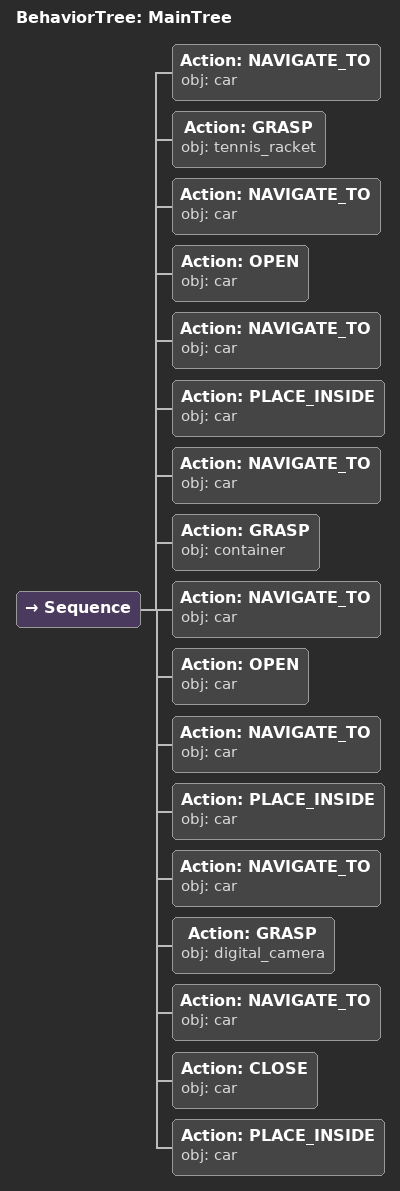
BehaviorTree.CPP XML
<root main_tree_to_execute="MainTree">
  <BehaviorTree ID="MainTree">
    <Sequence>
      <!-- Navigate to car -->
      <Action ID="NAVIGATE_TO" obj="car" />
      <!-- Grasp tennis_racket -->
      <Action ID="GRASP" obj="tennis_racket" />
      <!-- Navigate to car -->
      <Action ID="NAVIGATE_TO" obj="car" />
      <!-- Open car -->
      <Action ID="OPEN" obj="car" />
      <!-- Navigate to car -->
      <Action ID="NAVIGATE_TO" obj="car" />
      <!-- Place inside car trunk -->
      <Action ID="PLACE_INSIDE" obj="car" />
      <!-- Navigate to car -->
      <Action ID="NAVIGATE_TO" obj="car" />
      <!-- Grasp container -->
      <Action ID="GRASP" obj="container" />
      <!-- Navigate to car -->
      <Action ID="NAVIGATE_TO" obj="car" />
      <!-- Open car -->
      <Action ID="OPEN" obj="car" />
      <!-- Navigate to car -->
      <Action ID="NAVIGATE_TO" obj="car" />
      <!-- Place inside car trunk -->
      <Action ID="PLACE_INSIDE" obj="car" />
      <!-- Navigate to car -->
      <Action ID="NAVIGATE_TO" obj="car" />
      <!-- Grasp digital_camera -->
      <Action ID="GRASP" obj="digital_camera" />
      <!-- Navigate to car -->
      <Action ID="NAVIGATE_TO" obj="car" />
      <!-- Close car trunk -->
      <Action ID="CLOSE" obj="car" />
      <!-- Place inside car trunk -->
      <Action ID="PLACE_INSIDE" obj="car" />
    </Sequence>
  </BehaviorTree>
</root>
